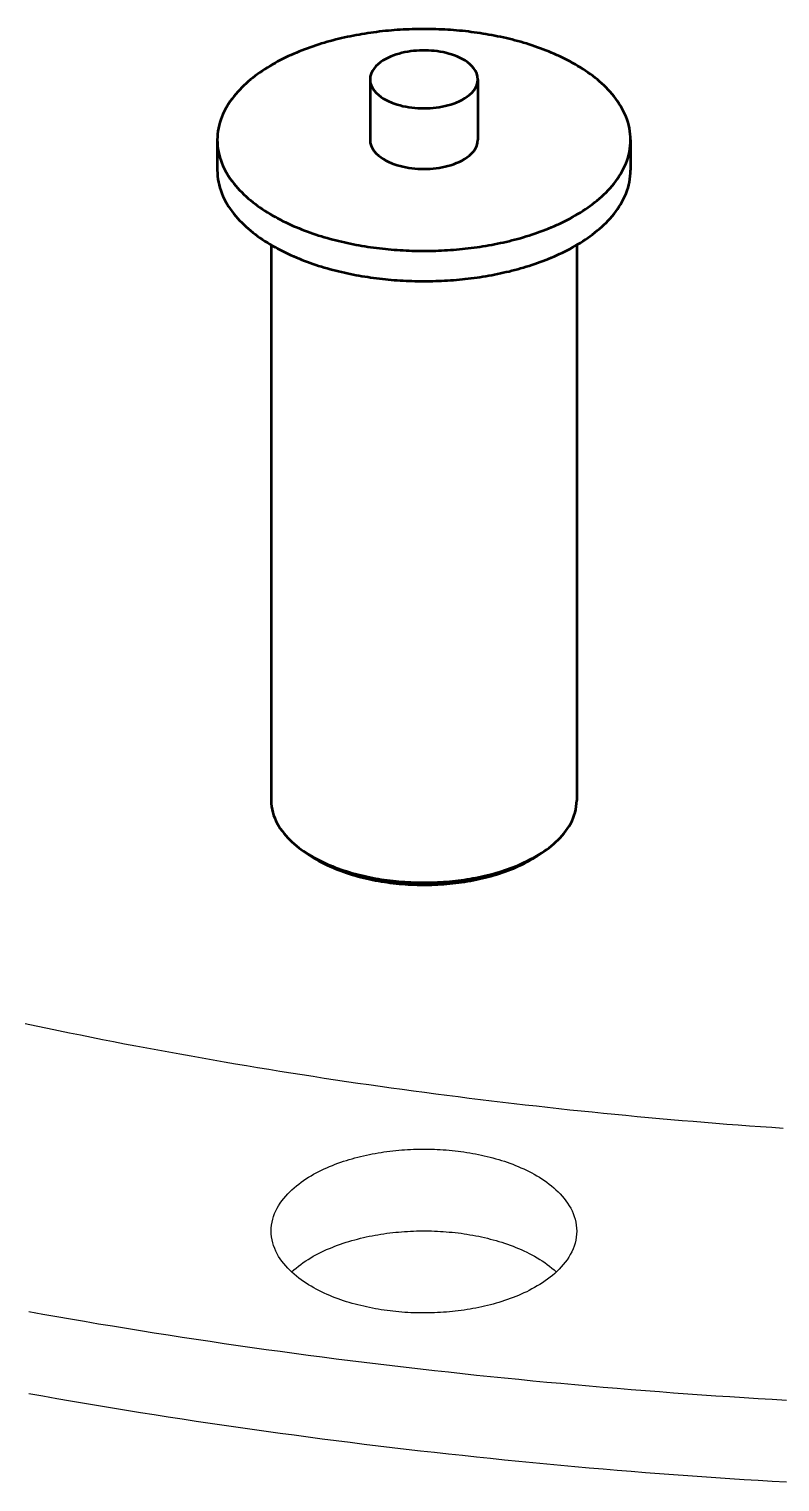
# Model space of a CAD drawing. Header units: millimetres. Extents: x 0 to 841, y 0 to 594.
# Drawn here: x 289.3 to 319.8, y 242.9 to 301.9 of the extents above; entities that cross this region are included whole.
import ezdxf

# ---------------------------------------------------------------- set-up
doc = ezdxf.new("R2010")
doc.units = ezdxf.units.MM
doc.layers.add('FINA', color=7, linetype='CONTINUOUS', lineweight=25)
doc.layers.add('VIS', color=7, linetype='CONTINUOUS', lineweight=50)

msp = doc.modelspace()

# ---------------------------------------------------------------- linework, layer by layer
at = {"layer": 'FINA'}
for points in [[(313.705, 297.418), (313.702, 297.539), (313.693, 297.659), (313.678, 297.778), (313.657, 297.897), (313.631, 298.014), (313.599, 298.13), (313.562, 298.245), (313.52, 298.358), (313.474, 298.469), (313.422, 298.578), (313.367, 298.684), (313.307, 298.789), (313.244, 298.891), (313.177, 298.991), (313.106, 299.089), (313.033, 299.184), (312.957, 299.278), (312.878, 299.368), (312.796, 299.457), (312.712, 299.543), (312.626, 299.627), (312.538, 299.709), (312.448, 299.789), (312.356, 299.867), (312.263, 299.943), (312.167, 300.017), (312.071, 300.089), (311.973, 300.159), (311.874, 300.227), (311.773, 300.293), (311.671, 300.358), (311.569, 300.42), (311.465, 300.482), (311.36, 300.541), (311.255, 300.599), (311.148, 300.655), (311.041, 300.71), (310.933, 300.763), (310.824, 300.815), (310.715, 300.865), (310.605, 300.914), (310.494, 300.961), (310.383, 301.007), (310.271, 301.052), (310.159, 301.095), (310.046, 301.137), (309.933, 301.178), (309.819, 301.218), (309.705, 301.256), (309.59, 301.293), (309.476, 301.329), (309.36, 301.363), (309.245, 301.397), (309.129, 301.429), (309.012, 301.461), (308.896, 301.491), (308.779, 301.52), (308.662, 301.548), (308.545, 301.574), (308.427, 301.6), (308.309, 301.625), (308.191, 301.648), (308.073, 301.671), (307.954, 301.693), (307.836, 301.713), (307.717, 301.733), (307.598, 301.751), (307.479, 301.769), (307.36, 301.785), (307.24, 301.801), (307.121, 301.816), (307.001, 301.829), (306.881, 301.842), (306.762, 301.854), (306.642, 301.864), (306.522, 301.874), (306.402, 301.883), (306.282, 301.891), (306.161, 301.898), (306.041, 301.904), (305.921, 301.909), (305.801, 301.913), (305.68, 301.917), (305.56, 301.919), (305.439, 301.92), (305.319, 301.921), (305.199, 301.92), (305.078, 301.919), (304.958, 301.917), (304.838, 301.913), (304.717, 301.909), (304.597, 301.904), (304.477, 301.898), (304.357, 301.891), (304.236, 301.883), (304.116, 301.874), (303.996, 301.864), (303.876, 301.854), (303.757, 301.842), (303.637, 301.829), (303.517, 301.816), (303.398, 301.801), (303.278, 301.785), (303.159, 301.769), (303.04, 301.751), (302.921, 301.733), (302.802, 301.713), (302.684, 301.693), (302.565, 301.671), (302.447, 301.648), (302.329, 301.625), (302.211, 301.6), (302.094, 301.574), (301.976, 301.548), (301.859, 301.52), (301.742, 301.491), (301.626, 301.461), (301.509, 301.429), (301.393, 301.397), (301.278, 301.363), (301.163, 301.329), (301.048, 301.293), (300.933, 301.256), (300.819, 301.218), (300.705, 301.178), (300.592, 301.137), (300.479, 301.095), (300.367, 301.052), (300.255, 301.007), (300.144, 300.961), (300.033, 300.914), (299.923, 300.865), (299.814, 300.815), (299.705, 300.763), (299.597, 300.71), (299.49, 300.655), (299.383, 300.599), (299.278, 300.541), (299.173, 300.482), (299.069, 300.42), (298.967, 300.358), (298.865, 300.293), (298.765, 300.227), (298.665, 300.159), (298.567, 300.089), (298.471, 300.017), (298.376, 299.943), (298.282, 299.867), (298.19, 299.789), (298.1, 299.709), (298.012, 299.627), (297.926, 299.543), (297.842, 299.457), (297.761, 299.368), (297.682, 299.278), (297.605, 299.184), (297.532, 299.089), (297.462, 298.991), (297.395, 298.891), (297.331, 298.789), (297.272, 298.684), (297.216, 298.578), (297.165, 298.469), (297.118, 298.358), (297.076, 298.245), (297.039, 298.13), (297.007, 298.014), (296.981, 297.897), (296.96, 297.778), (296.945, 297.659), (296.936, 297.539), (296.933, 297.418)], [(307.507, 299.879), (307.495, 299.999), (307.463, 300.114), (307.411, 300.222), (307.345, 300.322), (307.267, 300.414), (307.18, 300.496), (307.087, 300.571), (306.987, 300.639), (306.884, 300.7), (306.777, 300.755), (306.668, 300.804), (306.556, 300.848), (306.443, 300.887), (306.328, 300.921), (306.211, 300.952), (306.094, 300.977), (305.976, 300.999), (305.858, 301.018), (305.738, 301.032), (305.619, 301.043), (305.499, 301.05), (305.379, 301.053), (305.259, 301.053), (305.139, 301.05), (305.019, 301.043), (304.9, 301.032), (304.781, 301.018), (304.662, 300.999), (304.544, 300.977), (304.427, 300.952), (304.31, 300.921), (304.195, 300.887), (304.082, 300.848), (303.97, 300.804), (303.861, 300.755), (303.754, 300.7), (303.651, 300.639), (303.552, 300.571), (303.458, 300.496), (303.371, 300.414), (303.293, 300.322), (303.227, 300.222), (303.176, 300.114), (303.143, 299.999), (303.131, 299.879)], [(303.131, 299.879), (303.143, 299.757), (303.178, 299.639), (303.231, 299.529), (303.3, 299.427), (303.381, 299.335), (303.471, 299.251), (303.568, 299.175), (303.67, 299.107), (303.777, 299.046), (303.886, 298.992), (303.999, 298.943), (304.114, 298.899), (304.231, 298.86), (304.349, 298.827), (304.468, 298.797), (304.588, 298.772), (304.709, 298.751), (304.831, 298.734), (304.953, 298.721), (305.076, 298.712), (305.199, 298.706), (305.322, 298.705), (305.444, 298.707), (305.567, 298.712), (305.69, 298.722), (305.812, 298.735), (305.933, 298.752), (306.055, 298.773), (306.175, 298.798), (306.294, 298.828), (306.412, 298.862), (306.529, 298.901), (306.644, 298.944), (306.756, 298.994), (306.866, 299.049)], [(303.131, 299.879), (303.131, 297.418)], [(306.866, 299.049), (306.972, 299.11), (307.074, 299.178), (307.17, 299.253), (307.259, 299.337), (307.339, 299.429), (307.408, 299.53), (307.461, 299.64), (307.495, 299.758), (307.507, 299.879)], [(307.507, 299.879), (307.507, 297.418)], [(296.933, 297.418), (296.936, 297.298), (296.945, 297.178), (296.96, 297.059), (296.981, 296.94), (297.007, 296.823), (297.039, 296.707), (297.076, 296.592), (297.118, 296.479), (297.164, 296.369), (297.216, 296.26), (297.271, 296.153), (297.331, 296.048), (297.394, 295.946), (297.461, 295.846), (297.531, 295.748), (297.605, 295.653), (297.681, 295.56), (297.76, 295.469), (297.841, 295.381), (297.925, 295.294), (298.011, 295.21), (298.099, 295.128), (298.189, 295.048), (298.281, 294.97), (298.375, 294.895), (298.47, 294.821), (298.566, 294.749), (298.664, 294.679), (298.763, 294.611), (298.864, 294.545), (298.965, 294.48), (299.068, 294.417), (299.172, 294.356), (299.276, 294.297), (299.382, 294.239), (299.488, 294.183), (299.595, 294.128), (299.703, 294.075), (299.812, 294.023), (299.921, 293.973), (300.031, 293.924), (300.142, 293.877), (300.253, 293.831), (300.365, 293.786), (300.477, 293.742), (300.59, 293.7), (300.703, 293.66), (300.817, 293.62), (300.931, 293.582), (301.045, 293.545), (301.16, 293.509), (301.275, 293.474), (301.391, 293.441), (301.507, 293.408), (301.623, 293.377), (301.74, 293.347), (301.856, 293.318), (301.973, 293.29), (302.091, 293.263), (302.208, 293.237), (302.326, 293.213), (302.444, 293.189), (302.562, 293.166), (302.681, 293.145), (302.799, 293.124), (302.918, 293.105), (303.037, 293.086), (303.156, 293.068), (303.275, 293.052), (303.394, 293.036), (303.514, 293.022), (303.633, 293.008), (303.753, 292.995), (303.873, 292.984), (303.993, 292.973), (304.113, 292.963), (304.233, 292.954), (304.353, 292.946), (304.473, 292.939), (304.593, 292.933), (304.713, 292.928), (304.833, 292.924), (304.954, 292.92), (305.074, 292.918), (305.194, 292.917), (305.315, 292.916), (305.435, 292.917), (305.555, 292.918), (305.676, 292.92), (305.796, 292.923), (305.916, 292.928), (306.037, 292.933), (306.157, 292.939), (306.277, 292.946), (306.397, 292.953), (306.517, 292.962), (306.637, 292.972), (306.757, 292.983), (306.877, 292.994), (306.996, 293.007), (307.116, 293.021), (307.235, 293.035), (307.355, 293.051), (307.474, 293.067), (307.593, 293.085), (307.712, 293.103), (307.83, 293.123), (307.949, 293.143), (308.067, 293.165), (308.186, 293.187), (308.304, 293.211), (308.421, 293.236), (308.539, 293.261), (308.656, 293.288), (308.773, 293.316), (308.89, 293.345), (309.007, 293.375), (309.123, 293.406), (309.239, 293.438), (309.355, 293.472), (309.47, 293.506), (309.585, 293.542), (309.699, 293.579), (309.813, 293.617), (309.927, 293.657), (310.04, 293.697), (310.153, 293.739), (310.265, 293.783), (310.377, 293.827), (310.488, 293.873), (310.599, 293.921), (310.709, 293.969), (310.818, 294.019), (310.927, 294.071), (311.035, 294.124), (311.142, 294.179), (311.249, 294.235)], [(296.933, 297.418), (296.933, 296.188)], [(303.131, 297.418), (303.143, 297.296), (303.178, 297.178), (303.231, 297.068), (303.3, 296.966), (303.381, 296.874), (303.471, 296.79), (303.568, 296.715), (303.67, 296.647), (303.777, 296.586), (303.886, 296.531), (303.999, 296.482), (304.114, 296.438), (304.231, 296.4), (304.349, 296.366), (304.468, 296.336), (304.588, 296.311), (304.709, 296.29), (304.831, 296.273), (304.953, 296.26), (305.076, 296.251), (305.199, 296.246), (305.322, 296.244), (305.444, 296.246), (305.567, 296.251), (305.69, 296.261), (305.812, 296.274), (305.933, 296.291), (306.055, 296.312), (306.175, 296.337), (306.294, 296.367), (306.412, 296.401), (306.529, 296.44), (306.644, 296.484), (306.756, 296.533), (306.866, 296.588)], [(306.866, 296.588), (306.972, 296.649), (307.074, 296.717), (307.17, 296.792), (307.259, 296.876), (307.339, 296.968), (307.408, 297.069), (307.461, 297.179), (307.495, 297.297), (307.507, 297.418)], [(311.249, 294.235), (311.355, 294.293), (311.459, 294.352), (311.563, 294.413), (311.666, 294.476), (311.768, 294.541), (311.869, 294.607), (311.968, 294.675), (312.067, 294.745), (312.163, 294.817), (312.259, 294.891), (312.352, 294.967), (312.445, 295.044), (312.535, 295.124), (312.623, 295.207), (312.709, 295.291), (312.794, 295.377), (312.875, 295.466), (312.954, 295.557), (313.031, 295.65), (313.105, 295.745), (313.175, 295.843), (313.242, 295.943), (313.306, 296.046), (313.366, 296.151), (313.421, 296.257), (313.473, 296.367), (313.52, 296.478), (313.562, 296.591), (313.599, 296.705), (313.631, 296.822), (313.657, 296.939), (313.678, 297.058), (313.693, 297.178), (313.702, 297.298), (313.705, 297.418)], [(313.705, 297.418), (313.705, 296.188)], [(296.933, 296.188), (296.936, 296.068), (296.945, 295.948), (296.96, 295.828), (296.981, 295.71), (297.007, 295.592), (297.039, 295.476), (297.076, 295.362), (297.118, 295.249), (297.164, 295.138), (297.216, 295.029), (297.271, 294.923), (297.331, 294.818), (297.394, 294.716), (297.461, 294.616), (297.531, 294.518), (297.605, 294.423), (297.681, 294.33), (297.76, 294.239), (297.841, 294.15), (297.925, 294.064), (298.011, 293.98), (298.099, 293.898), (298.189, 293.818), (298.281, 293.74), (298.375, 293.664), (298.47, 293.59), (298.566, 293.519), (298.664, 293.449), (298.763, 293.381), (298.864, 293.314), (298.965, 293.25), (299.068, 293.187), (299.172, 293.126), (299.276, 293.066), (299.382, 293.008), (299.488, 292.952), (299.595, 292.898), (299.703, 292.844), (299.812, 292.793), (299.921, 292.742), (300.031, 292.694), (300.142, 292.646), (300.253, 292.6), (300.365, 292.555), (300.477, 292.512), (300.59, 292.47), (300.703, 292.429), (300.817, 292.39), (300.931, 292.351), (301.045, 292.314), (301.16, 292.278), (301.275, 292.244), (301.391, 292.21), (301.507, 292.178), (301.623, 292.147), (301.74, 292.116), (301.856, 292.087), (301.973, 292.06), (302.091, 292.033), (302.208, 292.007), (302.326, 291.982), (302.444, 291.959), (302.562, 291.936), (302.681, 291.914), (302.799, 291.894), (302.918, 291.874), (303.037, 291.856), (303.156, 291.838), (303.275, 291.822), (303.394, 291.806), (303.514, 291.791), (303.633, 291.778), (303.753, 291.765), (303.873, 291.753), (303.993, 291.742), (304.113, 291.733), (304.233, 291.724), (304.353, 291.716), (304.473, 291.709), (304.593, 291.703), (304.713, 291.697), (304.833, 291.693), (304.954, 291.69), (305.074, 291.688), (305.194, 291.686), (305.315, 291.686), (305.435, 291.686), (305.555, 291.688), (305.676, 291.69), (305.796, 291.693), (305.916, 291.697), (306.037, 291.702), (306.157, 291.708), (306.277, 291.715), (306.397, 291.723), (306.517, 291.732), (306.637, 291.742), (306.757, 291.752), (306.877, 291.764), (306.996, 291.777), (307.116, 291.79), (307.235, 291.805), (307.355, 291.82), (307.474, 291.837), (307.593, 291.854), (307.712, 291.873), (307.83, 291.892), (307.949, 291.913), (308.067, 291.934), (308.186, 291.957), (308.304, 291.981), (308.421, 292.005), (308.539, 292.031), (308.656, 292.058), (308.773, 292.085), (308.89, 292.114), (309.007, 292.144), (309.123, 292.176), (309.239, 292.208), (309.355, 292.241), (309.47, 292.276), (309.585, 292.312), (309.699, 292.349), (309.813, 292.387), (309.927, 292.426), (310.04, 292.467), (310.153, 292.509), (310.265, 292.552), (310.377, 292.597), (310.488, 292.643), (310.599, 292.69), (310.709, 292.739), (310.818, 292.789), (310.927, 292.841), (311.035, 292.894), (311.142, 292.948), (311.249, 293.004)], [(311.249, 293.004), (311.355, 293.062), (311.459, 293.122), (311.563, 293.183), (311.666, 293.246), (311.768, 293.31), (311.869, 293.377), (311.968, 293.445), (312.067, 293.515), (312.163, 293.587), (312.259, 293.66), (312.352, 293.736), (312.445, 293.814), (312.535, 293.894), (312.623, 293.976), (312.709, 294.06), (312.794, 294.147), (312.875, 294.235), (312.954, 294.326), (313.031, 294.42), (313.105, 294.515), (313.175, 294.613), (313.242, 294.713), (313.306, 294.816), (313.366, 294.92), (313.421, 295.027), (313.473, 295.136), (313.52, 295.247), (313.562, 295.36), (313.599, 295.475), (313.631, 295.591), (313.657, 295.709), (313.678, 295.828), (313.693, 295.947), (313.702, 296.067), (313.705, 296.188)], [(299.121, 293.155), (299.121, 270.596)], [(311.517, 293.155), (311.517, 270.596)], [(299.121, 270.596), (299.125, 270.475), (299.137, 270.355), (299.157, 270.236), (299.185, 270.119), (299.22, 270.003), (299.262, 269.89), (299.31, 269.779), (299.365, 269.672), (299.425, 269.567), (299.49, 269.465), (299.56, 269.366), (299.633, 269.271), (299.711, 269.179), (299.793, 269.089), (299.877, 269.003), (299.965, 268.92), (300.055, 268.839), (300.147, 268.762), (300.242, 268.687), (300.339, 268.615), (300.438, 268.545), (300.538, 268.478)], [(310.1, 268.478), (310.201, 268.545), (310.299, 268.615), (310.396, 268.687), (310.491, 268.762), (310.583, 268.839), (310.674, 268.92), (310.761, 269.003), (310.846, 269.089), (310.927, 269.179), (311.005, 269.271), (311.079, 269.366), (311.148, 269.465), (311.213, 269.567), (311.273, 269.672), (311.328, 269.779), (311.376, 269.89), (311.418, 270.003), (311.453, 270.119), (311.481, 270.236), (311.501, 270.355), (311.513, 270.475), (311.517, 270.596)], [(300.538, 268.478), (300.64, 268.414), (300.743, 268.351), (300.848, 268.291), (300.954, 268.234), (301.061, 268.178), (301.169, 268.124), (301.278, 268.073), (301.388, 268.023), (301.499, 267.976), (301.61, 267.93), (301.722, 267.886), (301.835, 267.844), (301.949, 267.803), (302.063, 267.764), (302.178, 267.727), (302.293, 267.692), (302.409, 267.658), (302.525, 267.625), (302.642, 267.595), (302.759, 267.565), (302.876, 267.538), (302.994, 267.511), (303.112, 267.486), (303.23, 267.463), (303.349, 267.441), (303.468, 267.42), (303.587, 267.401), (303.706, 267.383), (303.826, 267.366), (303.945, 267.351), (304.065, 267.337), (304.185, 267.324), (304.305, 267.313), (304.425, 267.303), (304.545, 267.294), (304.666, 267.287), (304.786, 267.281), (304.907, 267.276), (305.027, 267.272), (305.148, 267.27), (305.269, 267.268), (305.389, 267.268), (305.51, 267.27), (305.63, 267.272), (305.751, 267.276), (305.872, 267.281), (305.992, 267.288), (306.112, 267.296), (306.233, 267.305), (306.353, 267.315), (306.473, 267.326), (306.593, 267.339), (306.713, 267.353), (306.832, 267.369), (306.952, 267.386), (307.071, 267.404), (307.19, 267.423), (307.309, 267.444), (307.427, 267.467), (307.545, 267.49), (307.663, 267.515), (307.781, 267.542), (307.898, 267.57), (308.015, 267.6), (308.132, 267.631), (308.248, 267.663), (308.364, 267.697), (308.479, 267.733), (308.594, 267.771), (308.708, 267.81), (308.821, 267.85), (308.934, 267.893), (309.046, 267.937), (309.158, 267.983), (309.268, 268.031), (309.378, 268.081), (309.487, 268.133), (309.595, 268.187), (309.702, 268.243)], [(300.763, 268.332), (300.538, 268.478)], [(300.654, 268.405), (300.672, 268.393), (300.69, 268.38), (300.708, 268.368), (300.726, 268.356), (300.745, 268.344), (300.763, 268.332)], [(309.702, 268.243), (309.77, 268.28), (309.837, 268.318), (309.903, 268.356), (309.97, 268.396), (310.035, 268.437), (310.1, 268.478)], [(309.875, 268.332), (310.1, 268.478)], [(309.875, 268.332), (309.893, 268.344), (309.912, 268.356), (309.93, 268.368), (309.948, 268.38), (309.966, 268.393), (309.984, 268.405)], [(300.763, 268.332), (300.865, 268.267), (300.969, 268.205), (301.074, 268.145), (301.181, 268.087), (301.288, 268.032), (301.397, 267.979), (301.507, 267.928), (301.618, 267.879), (301.729, 267.832), (301.842, 267.787), (301.955, 267.743), (302.069, 267.702), (302.183, 267.663), (302.298, 267.625), (302.414, 267.589), (302.53, 267.555), (302.646, 267.522), (302.763, 267.491), (302.881, 267.462), (302.999, 267.434), (303.117, 267.407), (303.235, 267.383), (303.354, 267.359), (303.473, 267.338), (303.593, 267.317), (303.712, 267.298), (303.832, 267.281), (303.952, 267.265), (304.072, 267.25), (304.193, 267.237), (304.313, 267.225), (304.434, 267.215), (304.554, 267.205), (304.675, 267.198), (304.796, 267.191), (304.917, 267.186), (305.038, 267.182), (305.159, 267.18), (305.28, 267.179), (305.401, 267.179), (305.522, 267.181), (305.643, 267.184), (305.764, 267.188), (305.885, 267.193), (306.006, 267.2), (306.127, 267.209), (306.248, 267.218), (306.368, 267.229), (306.489, 267.242), (306.609, 267.255), (306.729, 267.27), (306.849, 267.287), (306.969, 267.305), (307.088, 267.324), (307.208, 267.345), (307.327, 267.368), (307.445, 267.391), (307.564, 267.417), (307.682, 267.444), (307.799, 267.472), (307.917, 267.502), (308.034, 267.533), (308.15, 267.567), (308.266, 267.602), (308.381, 267.638), (308.496, 267.677), (308.61, 267.717), (308.724, 267.759), (308.837, 267.803), (308.949, 267.848), (309.06, 267.896), (309.171, 267.946), (309.28, 267.997), (309.388, 268.051), (309.496, 268.108)], [(309.496, 268.108), (309.56, 268.143), (309.624, 268.179), (309.688, 268.216), (309.751, 268.254), (309.813, 268.292), (309.875, 268.332)], [(289.144, 261.548), (289.591, 261.453), (290.038, 261.359), (290.485, 261.266), (290.933, 261.175), (291.38, 261.084), (291.828, 260.994), (292.276, 260.905), (292.725, 260.817), (293.173, 260.73), (293.622, 260.644), (294.071, 260.56), (294.52, 260.476), (294.969, 260.393), (295.418, 260.311), (295.868, 260.23), (296.318, 260.15), (296.768, 260.071), (297.218, 259.993), (297.668, 259.916), (298.119, 259.84), (298.569, 259.765), (299.02, 259.691), (299.471, 259.618), (299.922, 259.546), (300.373, 259.475), (300.825, 259.405), (301.276, 259.335), (301.728, 259.267), (302.18, 259.2), (302.632, 259.133), (303.084, 259.068), (303.536, 259.003), (303.988, 258.94), (304.441, 258.877), (304.893, 258.816), (305.346, 258.755), (305.799, 258.695), (306.252, 258.636), (306.705, 258.579), (307.158, 258.522), (307.612, 258.466), (308.065, 258.411), (308.519, 258.356), (308.973, 258.303), (309.426, 258.251), (309.88, 258.2), (310.334, 258.149), (310.788, 258.1), (311.243, 258.051), (311.697, 258.004), (312.151, 257.957), (312.606, 257.911), (313.061, 257.866), (313.515, 257.822), (313.97, 257.779), (314.425, 257.737), (314.88, 257.696), (315.335, 257.656), (315.79, 257.617), (316.245, 257.578), (316.7, 257.541), (317.156, 257.504), (317.611, 257.468), (318.067, 257.434), (318.522, 257.4), (318.978, 257.367), (319.434, 257.335), (319.889, 257.304)], [(289.144, 261.548), (289.591, 261.453), (290.038, 261.359), (290.485, 261.266), (290.933, 261.175), (291.38, 261.084), (291.828, 260.994), (292.276, 260.905), (292.725, 260.817), (293.173, 260.73), (293.622, 260.644), (294.071, 260.56), (294.52, 260.476), (294.969, 260.393), (295.418, 260.311), (295.868, 260.23), (296.318, 260.15), (296.768, 260.071), (297.218, 259.993), (297.668, 259.916), (298.119, 259.84), (298.569, 259.765), (299.02, 259.691), (299.471, 259.618), (299.922, 259.546), (300.373, 259.475), (300.825, 259.405), (301.276, 259.335), (301.728, 259.267), (302.18, 259.2), (302.632, 259.133), (303.084, 259.068), (303.536, 259.003), (303.988, 258.94), (304.441, 258.877), (304.893, 258.816), (305.346, 258.755), (305.799, 258.695), (306.252, 258.636), (306.705, 258.579), (307.158, 258.522), (307.612, 258.466), (308.065, 258.411), (308.519, 258.356), (308.973, 258.303), (309.426, 258.251), (309.88, 258.2), (310.334, 258.149), (310.788, 258.1), (311.243, 258.051), (311.697, 258.004), (312.151, 257.957), (312.606, 257.911), (313.061, 257.866), (313.515, 257.822), (313.97, 257.779), (314.425, 257.737), (314.88, 257.696), (315.335, 257.656), (315.79, 257.617), (316.245, 257.578), (316.7, 257.541), (317.156, 257.504), (317.611, 257.468), (318.067, 257.434), (318.522, 257.4), (318.978, 257.367), (319.434, 257.335), (319.889, 257.304)], [(299.121, 253.125), (299.125, 253.245), (299.137, 253.365), (299.157, 253.484), (299.185, 253.601), (299.22, 253.716), (299.261, 253.829), (299.31, 253.94), (299.364, 254.047), (299.424, 254.152), (299.488, 254.254), (299.558, 254.352), (299.632, 254.447), (299.709, 254.54), (299.79, 254.629), (299.874, 254.715), (299.962, 254.798), (300.051, 254.878), (300.144, 254.956), (300.238, 255.031), (300.335, 255.103), (300.433, 255.172), (300.533, 255.239), (300.635, 255.304), (300.738, 255.366), (300.843, 255.426), (300.948, 255.484), (301.055, 255.54), (301.163, 255.594), (301.272, 255.645), (301.382, 255.695), (301.493, 255.743), (301.604, 255.788), (301.716, 255.832), (301.829, 255.875), (301.943, 255.915), (302.057, 255.954), (302.171, 255.991), (302.286, 256.027), (302.402, 256.061), (302.518, 256.093), (302.635, 256.124), (302.751, 256.153), (302.869, 256.181), (302.986, 256.208), (303.104, 256.233), (303.222, 256.256), (303.341, 256.278), (303.46, 256.299), (303.579, 256.318), (303.698, 256.337), (303.817, 256.353), (303.937, 256.369), (304.056, 256.383), (304.176, 256.395), (304.296, 256.407), (304.416, 256.417), (304.536, 256.426), (304.657, 256.433), (304.777, 256.44), (304.897, 256.445), (305.018, 256.448), (305.138, 256.451), (305.259, 256.452), (305.379, 256.452), (305.5, 256.451), (305.62, 256.448), (305.741, 256.445), (305.861, 256.44), (305.982, 256.433), (306.102, 256.426), (306.222, 256.417), (306.342, 256.407), (306.462, 256.395), (306.582, 256.383), (306.702, 256.369), (306.821, 256.353), (306.94, 256.337), (307.06, 256.318), (307.179, 256.299), (307.297, 256.278), (307.416, 256.256), (307.534, 256.233), (307.652, 256.208), (307.769, 256.181), (307.887, 256.153), (308.004, 256.124), (308.12, 256.093), (308.236, 256.061), (308.352, 256.027), (308.467, 255.991), (308.581, 255.954), (308.696, 255.915), (308.809, 255.875), (308.922, 255.832), (309.034, 255.788), (309.146, 255.743), (309.256, 255.695), (309.366, 255.645), (309.475, 255.594), (309.583, 255.54), (309.69, 255.484), (309.795, 255.426), (309.9, 255.366), (310.003, 255.304), (310.105, 255.239), (310.205, 255.172), (310.303, 255.103), (310.4, 255.031), (310.494, 254.956), (310.587, 254.878), (310.676, 254.798), (310.764, 254.715), (310.848, 254.629), (310.929, 254.54), (311.007, 254.447), (311.08, 254.352), (311.15, 254.254), (311.215, 254.152), (311.274, 254.047), (311.328, 253.94), (311.377, 253.829), (311.419, 253.716), (311.453, 253.601), (311.481, 253.484), (311.501, 253.365), (311.513, 253.245), (311.517, 253.125)], [(309.702, 250.771), (309.595, 250.715), (309.487, 250.662), (309.378, 250.61), (309.268, 250.56), (309.158, 250.512), (309.046, 250.466), (308.934, 250.421), (308.821, 250.379), (308.707, 250.338), (308.593, 250.299), (308.479, 250.262), (308.363, 250.226), (308.248, 250.192), (308.132, 250.159), (308.015, 250.128), (307.898, 250.099), (307.781, 250.07), (307.663, 250.044), (307.545, 250.019), (307.427, 249.995), (307.308, 249.973), (307.189, 249.952), (307.07, 249.932), (306.951, 249.914), (306.831, 249.897), (306.712, 249.882), (306.592, 249.868), (306.472, 249.855), (306.352, 249.843), (306.232, 249.833), (306.111, 249.824), (305.991, 249.816), (305.87, 249.81), (305.75, 249.805), (305.629, 249.801), (305.509, 249.798), (305.388, 249.797), (305.267, 249.797), (305.147, 249.798), (305.026, 249.8), (304.906, 249.804), (304.785, 249.809), (304.665, 249.815), (304.544, 249.823), (304.424, 249.832), (304.304, 249.842), (304.183, 249.853), (304.063, 249.866), (303.944, 249.88), (303.824, 249.895), (303.704, 249.912), (303.585, 249.93), (303.466, 249.949), (303.347, 249.97), (303.229, 249.992), (303.11, 250.015), (302.992, 250.04), (302.874, 250.067), (302.757, 250.094), (302.64, 250.124), (302.523, 250.155), (302.407, 250.187), (302.291, 250.221), (302.176, 250.256), (302.061, 250.293), (301.947, 250.332), (301.833, 250.373), (301.72, 250.415), (301.608, 250.459), (301.497, 250.505), (301.386, 250.553), (301.276, 250.602), (301.167, 250.654), (301.059, 250.708), (300.952, 250.763), (300.846, 250.821), (300.741, 250.881), (300.638, 250.943), (300.536, 251.008), (300.436, 251.075), (300.337, 251.145), (300.24, 251.217), (300.146, 251.292), (300.053, 251.369), (299.963, 251.45), (299.876, 251.533), (299.791, 251.619), (299.71, 251.708), (299.633, 251.8), (299.559, 251.896), (299.489, 251.994), (299.424, 252.096), (299.364, 252.201), (299.31, 252.309), (299.262, 252.419), (299.22, 252.532), (299.185, 252.648), (299.157, 252.765), (299.137, 252.884), (299.125, 253.004), (299.121, 253.125)], [(299.948, 251.464), (300.038, 251.545), (300.13, 251.623), (300.225, 251.698), (300.321, 251.771), (300.42, 251.841), (300.52, 251.909), (300.622, 251.974), (300.725, 252.037), (300.83, 252.097), (300.936, 252.155), (301.043, 252.211), (301.151, 252.265), (301.26, 252.317), (301.37, 252.368), (301.481, 252.416), (301.593, 252.462), (301.705, 252.506), (301.818, 252.549), (301.932, 252.59), (302.047, 252.629), (302.161, 252.666), (302.277, 252.702), (302.393, 252.736), (302.509, 252.769), (302.626, 252.8), (302.743, 252.829), (302.861, 252.857), (302.979, 252.884), (303.097, 252.909), (303.216, 252.933), (303.335, 252.955), (303.454, 252.976), (303.573, 252.996), (303.693, 253.014), (303.812, 253.031), (303.932, 253.046), (304.052, 253.06), (304.172, 253.073), (304.293, 253.084), (304.413, 253.095), (304.534, 253.104), (304.654, 253.111), (304.775, 253.118), (304.896, 253.123), (305.017, 253.126), (305.138, 253.129), (305.259, 253.13), (305.38, 253.13), (305.5, 253.129), (305.621, 253.126), (305.742, 253.123), (305.863, 253.118), (305.984, 253.111), (306.104, 253.104), (306.225, 253.095), (306.345, 253.084), (306.466, 253.073), (306.586, 253.06), (306.706, 253.046), (306.826, 253.031), (306.946, 253.014), (307.065, 252.996), (307.184, 252.976), (307.304, 252.955), (307.422, 252.933), (307.541, 252.909), (307.659, 252.884), (307.777, 252.857), (307.895, 252.829), (308.012, 252.8), (308.129, 252.769), (308.245, 252.736), (308.361, 252.702), (308.477, 252.666), (308.592, 252.629), (308.706, 252.59), (308.82, 252.549), (308.933, 252.506), (309.045, 252.462), (309.157, 252.416), (309.268, 252.368), (309.378, 252.317), (309.487, 252.265), (309.595, 252.211), (309.702, 252.155), (309.808, 252.097), (309.913, 252.037), (310.016, 251.974), (310.118, 251.909), (310.218, 251.841), (310.317, 251.771), (310.413, 251.698), (310.508, 251.623), (310.6, 251.545), (310.69, 251.464)], [(311.517, 253.125), (311.513, 253), (311.5, 252.876), (311.479, 252.753), (311.449, 252.632), (311.412, 252.513), (311.367, 252.396), (311.316, 252.283), (311.258, 252.172), (311.194, 252.064), (311.126, 251.96), (311.052, 251.86), (310.974, 251.762), (310.892, 251.668), (310.807, 251.577), (310.718, 251.49), (310.626, 251.405), (310.531, 251.324), (310.434, 251.245), (310.335, 251.17), (310.234, 251.097), (310.131, 251.027), (310.026, 250.959), (309.919, 250.894), (309.811, 250.832), (309.702, 250.771)], [(289.288, 249.853), (289.853, 249.752), (290.417, 249.653), (290.982, 249.555), (291.548, 249.458), (292.113, 249.363), (292.679, 249.269), (293.245, 249.176), (293.811, 249.085), (294.377, 248.995), (294.944, 248.906), (295.51, 248.819), (296.077, 248.733), (296.644, 248.648), (297.212, 248.564), (297.779, 248.482), (298.347, 248.401), (298.915, 248.321), (299.483, 248.243), (300.051, 248.166), (300.62, 248.09), (301.188, 248.016), (301.757, 247.942), (302.326, 247.87), (302.895, 247.8), (303.464, 247.73), (304.033, 247.662), (304.603, 247.595), (305.173, 247.529), (305.742, 247.465), (306.312, 247.402), (306.883, 247.34), (307.453, 247.279), (308.023, 247.22), (308.594, 247.162), (309.164, 247.105), (309.735, 247.049), (310.306, 246.995), (310.877, 246.942), (311.448, 246.89), (312.019, 246.839), (312.59, 246.79), (313.162, 246.742), (313.733, 246.695), (314.305, 246.649), (314.877, 246.605), (315.448, 246.561), (316.02, 246.519), (316.592, 246.479), (317.164, 246.439), (317.737, 246.401), (318.309, 246.364), (318.881, 246.328), (319.453, 246.293), (320.026, 246.26)], [(289.288, 246.531), (289.853, 246.43), (290.417, 246.331), (290.982, 246.233), (291.548, 246.136), (292.113, 246.041), (292.679, 245.947), (293.245, 245.854), (293.811, 245.763), (294.377, 245.673), (294.944, 245.584), (295.51, 245.497), (296.077, 245.411), (296.644, 245.326), (297.212, 245.242), (297.779, 245.16), (298.347, 245.079), (298.915, 244.999), (299.483, 244.921), (300.051, 244.844), (300.62, 244.768), (301.188, 244.694), (301.757, 244.62), (302.326, 244.548), (302.895, 244.478), (303.464, 244.408), (304.033, 244.34), (304.603, 244.273), (305.173, 244.207), (305.742, 244.143), (306.312, 244.08), (306.883, 244.018), (307.453, 243.957), (308.023, 243.898), (308.594, 243.84), (309.164, 243.783), (309.735, 243.727), (310.306, 243.673), (310.877, 243.62), (311.448, 243.568), (312.019, 243.517), (312.59, 243.468), (313.162, 243.42), (313.733, 243.373), (314.305, 243.327), (314.877, 243.283), (315.448, 243.239), (316.02, 243.197), (316.592, 243.157), (317.164, 243.117), (317.737, 243.079), (318.309, 243.042), (318.881, 243.006), (319.453, 242.971), (320.026, 242.938)]]:
    msp.add_lwpolyline(points, dxfattribs=at)
at = {"layer": 'VIS'}
for points in [[(313.705, 297.418), (313.702, 297.539), (313.693, 297.659), (313.678, 297.778), (313.657, 297.897), (313.631, 298.014), (313.599, 298.13), (313.562, 298.245), (313.52, 298.358), (313.474, 298.469), (313.422, 298.578), (313.367, 298.684), (313.307, 298.789), (313.244, 298.891), (313.177, 298.991), (313.106, 299.089), (313.033, 299.184), (312.957, 299.278), (312.878, 299.368), (312.796, 299.457), (312.712, 299.543), (312.626, 299.627), (312.538, 299.709), (312.448, 299.789), (312.356, 299.867), (312.263, 299.943), (312.167, 300.017), (312.071, 300.089), (311.973, 300.159), (311.874, 300.227), (311.773, 300.293), (311.671, 300.358), (311.569, 300.42), (311.465, 300.482), (311.36, 300.541), (311.255, 300.599), (311.148, 300.655), (311.041, 300.71), (310.933, 300.763), (310.824, 300.815), (310.715, 300.865), (310.605, 300.914), (310.494, 300.961), (310.383, 301.007), (310.271, 301.052), (310.159, 301.095), (310.046, 301.137), (309.933, 301.178), (309.819, 301.218), (309.705, 301.256), (309.59, 301.293), (309.476, 301.329), (309.36, 301.363), (309.245, 301.397), (309.129, 301.429), (309.012, 301.461), (308.896, 301.491), (308.779, 301.52), (308.662, 301.548), (308.545, 301.574), (308.427, 301.6), (308.309, 301.625), (308.191, 301.648), (308.073, 301.671), (307.954, 301.693), (307.836, 301.713), (307.717, 301.733), (307.598, 301.751), (307.479, 301.769), (307.36, 301.785), (307.24, 301.801), (307.121, 301.816), (307.001, 301.829), (306.881, 301.842), (306.762, 301.854), (306.642, 301.864), (306.522, 301.874), (306.402, 301.883), (306.282, 301.891), (306.161, 301.898), (306.041, 301.904), (305.921, 301.909), (305.801, 301.913), (305.68, 301.917), (305.56, 301.919), (305.439, 301.92), (305.319, 301.921), (305.199, 301.92), (305.078, 301.919), (304.958, 301.917), (304.838, 301.913), (304.717, 301.909), (304.597, 301.904), (304.477, 301.898), (304.357, 301.891), (304.236, 301.883), (304.116, 301.874), (303.996, 301.864), (303.876, 301.854), (303.757, 301.842), (303.637, 301.829), (303.517, 301.816), (303.398, 301.801), (303.278, 301.785), (303.159, 301.769), (303.04, 301.751), (302.921, 301.733), (302.802, 301.713), (302.684, 301.693), (302.565, 301.671), (302.447, 301.648), (302.329, 301.625), (302.211, 301.6), (302.094, 301.574), (301.976, 301.548), (301.859, 301.52), (301.742, 301.491), (301.626, 301.461), (301.509, 301.429), (301.393, 301.397), (301.278, 301.363), (301.163, 301.329), (301.048, 301.293), (300.933, 301.256), (300.819, 301.218), (300.705, 301.178), (300.592, 301.137), (300.479, 301.095), (300.367, 301.052), (300.255, 301.007), (300.144, 300.961), (300.033, 300.914), (299.923, 300.865), (299.814, 300.815), (299.705, 300.763), (299.597, 300.71), (299.49, 300.655), (299.383, 300.599), (299.278, 300.541), (299.173, 300.482), (299.069, 300.42), (298.967, 300.358), (298.865, 300.293), (298.765, 300.227), (298.665, 300.159), (298.567, 300.089), (298.471, 300.017), (298.376, 299.943), (298.282, 299.867), (298.19, 299.789), (298.1, 299.709), (298.012, 299.627), (297.926, 299.543), (297.842, 299.457), (297.761, 299.368), (297.682, 299.278), (297.605, 299.184), (297.532, 299.089), (297.462, 298.991), (297.395, 298.891), (297.331, 298.789), (297.272, 298.684), (297.216, 298.578), (297.165, 298.469), (297.118, 298.358), (297.076, 298.245), (297.039, 298.13), (297.007, 298.014), (296.981, 297.897), (296.96, 297.778), (296.945, 297.659), (296.936, 297.539), (296.933, 297.418)], [(307.507, 299.879), (307.495, 299.999), (307.463, 300.114), (307.411, 300.222), (307.345, 300.322), (307.267, 300.414), (307.18, 300.496), (307.087, 300.571), (306.987, 300.639), (306.884, 300.7), (306.777, 300.755), (306.668, 300.804), (306.556, 300.848), (306.443, 300.887), (306.328, 300.921), (306.211, 300.952), (306.094, 300.977), (305.976, 300.999), (305.858, 301.018), (305.738, 301.032), (305.619, 301.043), (305.499, 301.05), (305.379, 301.053), (305.259, 301.053), (305.139, 301.05), (305.019, 301.043), (304.9, 301.032), (304.781, 301.018), (304.662, 300.999), (304.544, 300.977), (304.427, 300.952), (304.31, 300.921), (304.195, 300.887), (304.082, 300.848), (303.97, 300.804), (303.861, 300.755), (303.754, 300.7), (303.651, 300.639), (303.552, 300.571), (303.458, 300.496), (303.371, 300.414), (303.293, 300.322), (303.227, 300.222), (303.176, 300.114), (303.143, 299.999), (303.131, 299.879)], [(303.131, 299.879), (303.143, 299.757), (303.178, 299.639), (303.231, 299.529), (303.3, 299.427), (303.381, 299.335), (303.471, 299.251), (303.568, 299.175), (303.67, 299.107), (303.777, 299.046), (303.886, 298.992), (303.999, 298.943), (304.114, 298.899), (304.231, 298.86), (304.349, 298.827), (304.468, 298.797), (304.588, 298.772), (304.709, 298.751), (304.831, 298.734), (304.953, 298.721), (305.076, 298.712), (305.199, 298.706), (305.322, 298.705), (305.444, 298.707), (305.567, 298.712), (305.69, 298.722), (305.812, 298.735), (305.933, 298.752), (306.055, 298.773), (306.175, 298.798), (306.294, 298.828), (306.412, 298.862), (306.529, 298.901), (306.644, 298.944), (306.756, 298.994), (306.866, 299.049)], [(303.131, 299.879), (303.131, 297.418)], [(306.866, 299.049), (306.972, 299.11), (307.074, 299.178), (307.17, 299.253), (307.259, 299.337), (307.339, 299.429), (307.408, 299.53), (307.461, 299.64), (307.495, 299.758), (307.507, 299.879)], [(307.507, 299.879), (307.507, 297.418)], [(296.933, 297.418), (296.936, 297.298), (296.945, 297.178), (296.96, 297.059), (296.981, 296.94), (297.007, 296.823), (297.039, 296.707), (297.076, 296.592), (297.118, 296.479), (297.164, 296.369), (297.216, 296.26), (297.271, 296.153), (297.331, 296.048), (297.394, 295.946), (297.461, 295.846), (297.531, 295.748), (297.605, 295.653), (297.681, 295.56), (297.76, 295.469), (297.841, 295.381), (297.925, 295.294), (298.011, 295.21), (298.099, 295.128), (298.189, 295.048), (298.281, 294.97), (298.375, 294.895), (298.47, 294.821), (298.566, 294.749), (298.664, 294.679), (298.763, 294.611), (298.864, 294.545), (298.965, 294.48), (299.068, 294.417), (299.172, 294.356), (299.276, 294.297), (299.382, 294.239), (299.488, 294.183), (299.595, 294.128), (299.703, 294.075), (299.812, 294.023), (299.921, 293.973), (300.031, 293.924), (300.142, 293.877), (300.253, 293.831), (300.365, 293.786), (300.477, 293.742), (300.59, 293.7), (300.703, 293.66), (300.817, 293.62), (300.931, 293.582), (301.045, 293.545), (301.16, 293.509), (301.275, 293.474), (301.391, 293.441), (301.507, 293.408), (301.623, 293.377), (301.74, 293.347), (301.856, 293.318), (301.973, 293.29), (302.091, 293.263), (302.208, 293.237), (302.326, 293.213), (302.444, 293.189), (302.562, 293.166), (302.681, 293.145), (302.799, 293.124), (302.918, 293.105), (303.037, 293.086), (303.156, 293.068), (303.275, 293.052), (303.394, 293.036), (303.514, 293.022), (303.633, 293.008), (303.753, 292.995), (303.873, 292.984), (303.993, 292.973), (304.113, 292.963), (304.233, 292.954), (304.353, 292.946), (304.473, 292.939), (304.593, 292.933), (304.713, 292.928), (304.833, 292.924), (304.954, 292.92), (305.074, 292.918), (305.194, 292.917), (305.315, 292.916), (305.435, 292.917), (305.555, 292.918), (305.676, 292.92), (305.796, 292.923), (305.916, 292.928), (306.037, 292.933), (306.157, 292.939), (306.277, 292.946), (306.397, 292.953), (306.517, 292.962), (306.637, 292.972), (306.757, 292.983), (306.877, 292.994), (306.996, 293.007), (307.116, 293.021), (307.235, 293.035), (307.355, 293.051), (307.474, 293.067), (307.593, 293.085), (307.712, 293.103), (307.83, 293.123), (307.949, 293.143), (308.067, 293.165), (308.186, 293.187), (308.304, 293.211), (308.421, 293.236), (308.539, 293.261), (308.656, 293.288), (308.773, 293.316), (308.89, 293.345), (309.007, 293.375), (309.123, 293.406), (309.239, 293.438), (309.355, 293.472), (309.47, 293.506), (309.585, 293.542), (309.699, 293.579), (309.813, 293.617), (309.927, 293.657), (310.04, 293.697), (310.153, 293.739), (310.265, 293.783), (310.377, 293.827), (310.488, 293.873), (310.599, 293.921), (310.709, 293.969), (310.818, 294.019), (310.927, 294.071), (311.035, 294.124), (311.142, 294.179), (311.249, 294.235)], [(296.933, 297.418), (296.933, 296.188)], [(303.131, 297.418), (303.143, 297.296), (303.178, 297.178), (303.231, 297.068), (303.3, 296.966), (303.381, 296.874), (303.471, 296.79), (303.568, 296.715), (303.67, 296.647), (303.777, 296.586), (303.886, 296.531), (303.999, 296.482), (304.114, 296.438), (304.231, 296.4), (304.349, 296.366), (304.468, 296.336), (304.588, 296.311), (304.709, 296.29), (304.831, 296.273), (304.953, 296.26), (305.076, 296.251), (305.199, 296.246), (305.322, 296.244), (305.444, 296.246), (305.567, 296.251), (305.69, 296.261), (305.812, 296.274), (305.933, 296.291), (306.055, 296.312), (306.175, 296.337), (306.294, 296.367), (306.412, 296.401), (306.529, 296.44), (306.644, 296.484), (306.756, 296.533), (306.866, 296.588)], [(306.866, 296.588), (306.972, 296.649), (307.074, 296.717), (307.17, 296.792), (307.259, 296.876), (307.339, 296.968), (307.408, 297.069), (307.461, 297.179), (307.495, 297.297), (307.507, 297.418)], [(311.249, 294.235), (311.355, 294.293), (311.459, 294.352), (311.563, 294.413), (311.666, 294.476), (311.768, 294.541), (311.869, 294.607), (311.968, 294.675), (312.067, 294.745), (312.163, 294.817), (312.259, 294.891), (312.352, 294.967), (312.445, 295.044), (312.535, 295.124), (312.623, 295.207), (312.709, 295.291), (312.794, 295.377), (312.875, 295.466), (312.954, 295.557), (313.031, 295.65), (313.105, 295.745), (313.175, 295.843), (313.242, 295.943), (313.306, 296.046), (313.366, 296.151), (313.421, 296.257), (313.473, 296.367), (313.52, 296.478), (313.562, 296.591), (313.599, 296.705), (313.631, 296.822), (313.657, 296.939), (313.678, 297.058), (313.693, 297.178), (313.702, 297.298), (313.705, 297.418)], [(313.705, 297.418), (313.705, 296.188)], [(296.933, 296.188), (296.936, 296.068), (296.945, 295.948), (296.96, 295.828), (296.981, 295.71), (297.007, 295.592), (297.039, 295.476), (297.076, 295.362), (297.118, 295.249), (297.164, 295.138), (297.216, 295.029), (297.271, 294.923), (297.331, 294.818), (297.394, 294.716), (297.461, 294.616), (297.531, 294.518), (297.605, 294.423), (297.681, 294.33), (297.76, 294.239), (297.841, 294.15), (297.925, 294.064), (298.011, 293.98), (298.099, 293.898), (298.189, 293.818), (298.281, 293.74), (298.375, 293.664), (298.47, 293.59), (298.566, 293.519), (298.664, 293.449), (298.763, 293.381), (298.864, 293.314), (298.965, 293.25), (299.068, 293.187), (299.172, 293.126), (299.276, 293.066), (299.382, 293.008), (299.488, 292.952), (299.595, 292.898), (299.703, 292.844), (299.812, 292.793), (299.921, 292.742), (300.031, 292.694), (300.142, 292.646), (300.253, 292.6), (300.365, 292.555), (300.477, 292.512), (300.59, 292.47), (300.703, 292.429), (300.817, 292.39), (300.931, 292.351), (301.045, 292.314), (301.16, 292.278), (301.275, 292.244), (301.391, 292.21), (301.507, 292.178), (301.623, 292.147), (301.74, 292.116), (301.856, 292.087), (301.973, 292.06), (302.091, 292.033), (302.208, 292.007), (302.326, 291.982), (302.444, 291.959), (302.562, 291.936), (302.681, 291.914), (302.799, 291.894), (302.918, 291.874), (303.037, 291.856), (303.156, 291.838), (303.275, 291.822), (303.394, 291.806), (303.514, 291.791), (303.633, 291.778), (303.753, 291.765), (303.873, 291.753), (303.993, 291.742), (304.113, 291.733), (304.233, 291.724), (304.353, 291.716), (304.473, 291.709), (304.593, 291.703), (304.713, 291.697), (304.833, 291.693), (304.954, 291.69), (305.074, 291.688), (305.194, 291.686), (305.315, 291.686), (305.435, 291.686), (305.555, 291.688), (305.676, 291.69), (305.796, 291.693), (305.916, 291.697), (306.037, 291.702), (306.157, 291.708), (306.277, 291.715), (306.397, 291.723), (306.517, 291.732), (306.637, 291.742), (306.757, 291.752), (306.877, 291.764), (306.996, 291.777), (307.116, 291.79), (307.235, 291.805), (307.355, 291.82), (307.474, 291.837), (307.593, 291.854), (307.712, 291.873), (307.83, 291.892), (307.949, 291.913), (308.067, 291.934), (308.186, 291.957), (308.304, 291.981), (308.421, 292.005), (308.539, 292.031), (308.656, 292.058), (308.773, 292.085), (308.89, 292.114), (309.007, 292.144), (309.123, 292.176), (309.239, 292.208), (309.355, 292.241), (309.47, 292.276), (309.585, 292.312), (309.699, 292.349), (309.813, 292.387), (309.927, 292.426), (310.04, 292.467), (310.153, 292.509), (310.265, 292.552), (310.377, 292.597), (310.488, 292.643), (310.599, 292.69), (310.709, 292.739), (310.818, 292.789), (310.927, 292.841), (311.035, 292.894), (311.142, 292.948), (311.249, 293.004)], [(311.249, 293.004), (311.355, 293.062), (311.459, 293.122), (311.563, 293.183), (311.666, 293.246), (311.768, 293.31), (311.869, 293.377), (311.968, 293.445), (312.067, 293.515), (312.163, 293.587), (312.259, 293.66), (312.352, 293.736), (312.445, 293.814), (312.535, 293.894), (312.623, 293.976), (312.709, 294.06), (312.794, 294.147), (312.875, 294.235), (312.954, 294.326), (313.031, 294.42), (313.105, 294.515), (313.175, 294.613), (313.242, 294.713), (313.306, 294.816), (313.366, 294.92), (313.421, 295.027), (313.473, 295.136), (313.52, 295.247), (313.562, 295.36), (313.599, 295.475), (313.631, 295.591), (313.657, 295.709), (313.678, 295.828), (313.693, 295.947), (313.702, 296.067), (313.705, 296.188)], [(299.121, 293.155), (299.121, 270.596)], [(311.517, 293.155), (311.517, 270.596)], [(299.121, 270.596), (299.125, 270.475), (299.137, 270.355), (299.157, 270.236), (299.185, 270.119), (299.22, 270.003), (299.262, 269.89), (299.31, 269.779), (299.365, 269.672), (299.425, 269.567), (299.49, 269.465), (299.56, 269.366), (299.633, 269.271), (299.711, 269.179), (299.793, 269.089), (299.877, 269.003), (299.965, 268.92), (300.055, 268.839), (300.147, 268.762), (300.242, 268.687), (300.339, 268.615), (300.438, 268.545), (300.538, 268.478)], [(310.1, 268.478), (310.201, 268.545), (310.299, 268.615), (310.396, 268.687), (310.491, 268.762), (310.583, 268.839), (310.674, 268.92), (310.761, 269.003), (310.846, 269.089), (310.927, 269.179), (311.005, 269.271), (311.079, 269.366), (311.148, 269.465), (311.213, 269.567), (311.273, 269.672), (311.328, 269.779), (311.376, 269.89), (311.418, 270.003), (311.453, 270.119), (311.481, 270.236), (311.501, 270.355), (311.513, 270.475), (311.517, 270.596)], [(300.538, 268.478), (300.64, 268.414), (300.743, 268.351), (300.848, 268.291), (300.954, 268.234), (301.061, 268.178), (301.169, 268.124), (301.278, 268.073), (301.388, 268.023), (301.499, 267.976), (301.61, 267.93), (301.722, 267.886), (301.835, 267.844), (301.949, 267.803), (302.063, 267.764), (302.178, 267.727), (302.293, 267.692), (302.409, 267.658), (302.525, 267.625), (302.642, 267.595), (302.759, 267.565), (302.876, 267.538), (302.994, 267.511), (303.112, 267.486), (303.23, 267.463), (303.349, 267.441), (303.468, 267.42), (303.587, 267.401), (303.706, 267.383), (303.826, 267.366), (303.945, 267.351), (304.065, 267.337), (304.185, 267.324), (304.305, 267.313), (304.425, 267.303), (304.545, 267.294), (304.666, 267.287), (304.786, 267.281), (304.907, 267.276), (305.027, 267.272), (305.148, 267.27), (305.269, 267.268), (305.389, 267.268), (305.51, 267.27), (305.63, 267.272), (305.751, 267.276), (305.872, 267.281), (305.992, 267.288), (306.112, 267.296), (306.233, 267.305), (306.353, 267.315), (306.473, 267.326), (306.593, 267.339), (306.713, 267.353), (306.832, 267.369), (306.952, 267.386), (307.071, 267.404), (307.19, 267.423), (307.309, 267.444), (307.427, 267.467), (307.545, 267.49), (307.663, 267.515), (307.781, 267.542), (307.898, 267.57), (308.015, 267.6), (308.132, 267.631), (308.248, 267.663), (308.364, 267.697), (308.479, 267.733), (308.594, 267.771), (308.708, 267.81), (308.821, 267.85), (308.934, 267.893), (309.046, 267.937), (309.158, 267.983), (309.268, 268.031), (309.378, 268.081), (309.487, 268.133), (309.595, 268.187), (309.702, 268.243)], [(300.763, 268.332), (300.538, 268.478)], [(300.654, 268.405), (300.672, 268.393), (300.69, 268.38), (300.708, 268.368), (300.726, 268.356), (300.745, 268.344), (300.763, 268.332)], [(309.702, 268.243), (309.77, 268.28), (309.837, 268.318), (309.903, 268.356), (309.97, 268.396), (310.035, 268.437), (310.1, 268.478)], [(309.875, 268.332), (310.1, 268.478)], [(309.875, 268.332), (309.893, 268.344), (309.912, 268.356), (309.93, 268.368), (309.948, 268.38), (309.966, 268.393), (309.984, 268.405)], [(300.763, 268.332), (300.865, 268.267), (300.969, 268.205), (301.074, 268.145), (301.181, 268.087), (301.288, 268.032), (301.397, 267.979), (301.507, 267.928), (301.618, 267.879), (301.729, 267.832), (301.842, 267.787), (301.955, 267.743), (302.069, 267.702), (302.183, 267.663), (302.298, 267.625), (302.414, 267.589), (302.53, 267.555), (302.646, 267.522), (302.763, 267.491), (302.881, 267.462), (302.999, 267.434), (303.117, 267.407), (303.235, 267.383), (303.354, 267.359), (303.473, 267.338), (303.593, 267.317), (303.712, 267.298), (303.832, 267.281), (303.952, 267.265), (304.072, 267.25), (304.193, 267.237), (304.313, 267.225), (304.434, 267.215), (304.554, 267.205), (304.675, 267.198), (304.796, 267.191), (304.917, 267.186), (305.038, 267.182), (305.159, 267.18), (305.28, 267.179), (305.401, 267.179), (305.522, 267.181), (305.643, 267.184), (305.764, 267.188), (305.885, 267.193), (306.006, 267.2), (306.127, 267.209), (306.248, 267.218), (306.368, 267.229), (306.489, 267.242), (306.609, 267.255), (306.729, 267.27), (306.849, 267.287), (306.969, 267.305), (307.088, 267.324), (307.208, 267.345), (307.327, 267.368), (307.445, 267.391), (307.564, 267.417), (307.682, 267.444), (307.799, 267.472), (307.917, 267.502), (308.034, 267.533), (308.15, 267.567), (308.266, 267.602), (308.381, 267.638), (308.496, 267.677), (308.61, 267.717), (308.724, 267.759), (308.837, 267.803), (308.949, 267.848), (309.06, 267.896), (309.171, 267.946), (309.28, 267.997), (309.388, 268.051), (309.496, 268.108)], [(309.496, 268.108), (309.56, 268.143), (309.624, 268.179), (309.688, 268.216), (309.751, 268.254), (309.813, 268.292), (309.875, 268.332)]]:
    msp.add_lwpolyline(points, dxfattribs=at)

doc.saveas('drawing.dxf')
